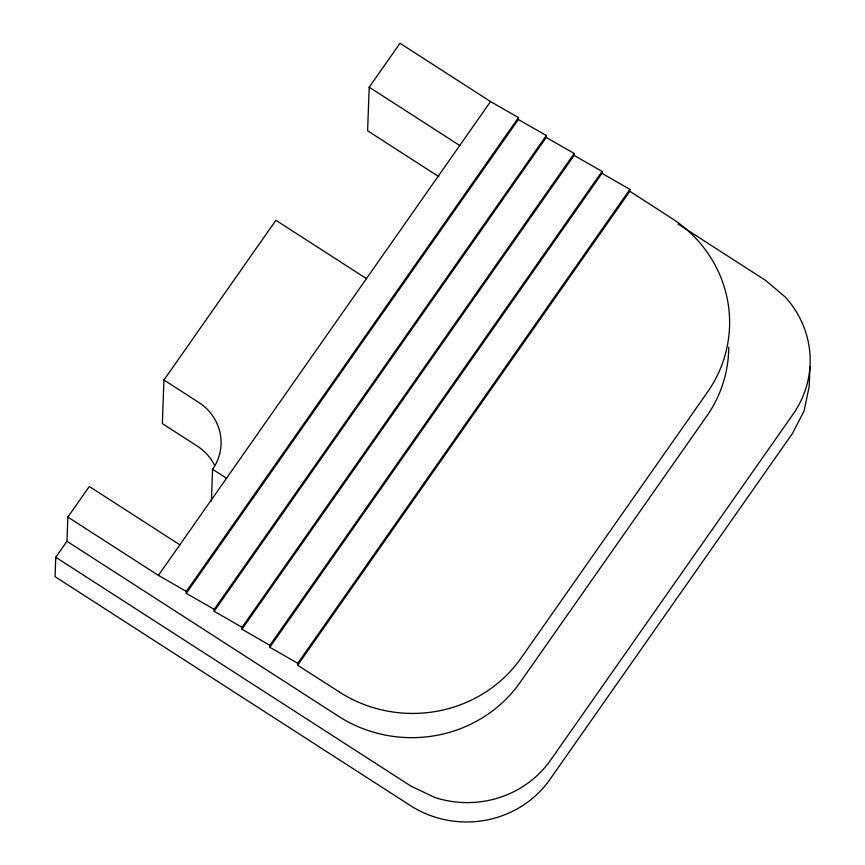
<?xml version="1.0" encoding="UTF-8"?>
<svg xmlns="http://www.w3.org/2000/svg" width="865" height="865" viewBox="0 0 865 865"><rect width="100%" height="100%" fill="white"/><g stroke="black" fill="none" stroke-linecap="round" stroke-linejoin="round"><path stroke-width="1.3" d="M339.307 691.957L297.657 665.217L297.722 663.282L269.793 647.269L269.858 645.333L241.984 629.233L242.059 627.298L214.12 611.285L214.196 609.349L186.267 593.336L518.394 119.521L518.47 117.575L490.531 101.573L179.866 544.82L89.311 486.487L67.859 517.065L66.973 541.285L55.771 557.276L55.057 576.652L410.302 805.52A100.61 96.307 2.1 0 0 549.87 779.516L792.448 433.473L804.082 410.962L809.229 386.32L809.943 366.955M366.457 278.627L275.903 220.294L163.95 380.005L162.35 423.591L197.177 446.037A50.3 48.159 2.1 0 1 214.325 464.84M186.267 593.336L186.332 591.401L518.47 117.575M211.417 500.997L212.574 469.295A50.3 48.159 2.1 0 0 198.777 402.441L163.95 380.005M490.531 101.573L400.008 43.25L369.204 87.192L367.603 130.788L438.912 176.73M214.12 611.285L546.258 137.459L546.334 135.524L518.394 119.521M241.984 629.233L574.122 155.408L574.198 153.473L546.258 137.459M269.793 647.269L601.986 173.357L602.051 171.421L574.122 155.408M297.657 665.217L629.85 191.306L629.915 189.37L601.986 173.357M214.196 609.349L546.334 135.524M242.059 627.298L574.198 153.473M269.858 645.333L602.051 171.421M297.722 663.282L629.915 189.37M706.521 416.465L520.168 682.323A130.939 125.339 2 0 1 338.41 716.209L66.973 541.285M67.859 517.065L158.392 575.376L179.866 544.82M158.392 575.376L186.332 591.401M629.85 191.306L671.456 218.11A130.929 125.339 2 0 1 707.419 392.245L521.065 658.092A130.939 125.339 2.2 0 1 339.307 691.968M678.149 224.089L765.547 280.39L785.269 297.041A100.61 96.307 2.1 0 1 793.151 414.097L550.583 760.14A100.61 96.307 2.1 0 1 434.554 797.368L411.016 786.155L55.771 557.276M369.204 87.192L459.758 145.536M212.574 469.295L226.511 478.269M728.741 347.179A130.929 125.339 2.1 0 1 706.543 416.487"/></g></svg>
